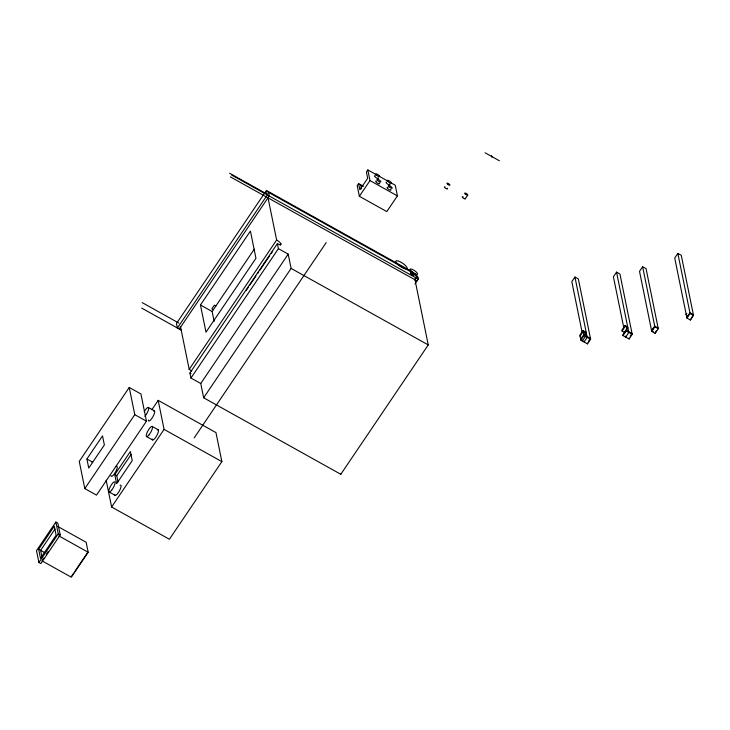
<?xml version="1.0" encoding="UTF-8"?>
<svg xmlns="http://www.w3.org/2000/svg" width="730" height="730" viewBox="0 0 730 730"><rect width="100%" height="100%" fill="white"/><g stroke="black" fill="none" stroke-linecap="round" stroke-linejoin="round"><path stroke-width="1.09" d="M686.109 314.511L686.665 313.517M686.72 313.562L686.2 314.53M690.379 320.023L693.5 315.406L681.273 255.308L677.841 253.392L674.721 258.009L686.948 318.107L690.379 320.023L693.363 314.721L689.932 312.814L688.135 315.634M652.857 328.819L653.313 327.998M653.45 328.199L651.607 330.772L653.313 331.721M129.228 387.447L79.26 461.378L84.799 488.589L96.488 495.113L146.465 421.183L140.927 393.972L129.228 387.447L134.767 414.658L84.799 488.589M266.423 190.448L176.477 323.509L177.39 328.016L267.335 194.946L266.423 190.448L411.674 271.478A6.743 1.953 34.1 0 1 417.843 277.254L418.226 279.125L415.032 283.842M86.906 458.988L102.519 435.883L104.372 444.971L88.75 468.076L86.906 458.988L92.746 462.254M200.449 304.985L250.417 231.063L255.956 258.274L205.988 332.196L200.449 304.985L212.138 311.509L214.136 321.31M55.863 522.041L36.5 550.685L38.9 562.483L40.862 563.569L60.225 534.926L57.825 523.136L55.863 522.041L58.263 533.831L38.9 562.483M38.654 549.288L54.266 526.184L56.119 535.254L40.497 558.359L38.654 549.288L44.53 552.555M54.978 529.113L40.615 550.383L42.048 557.437M43.8 558.048L41.92 560.813L71.312 577.211L88.175 552.263L86.149 542.28L57.734 526.439M46.291 554.353L48.171 551.579M212.138 311.509L254.296 249.149M151.849 409.712L158.173 400.359L215.97 432.598L221.874 461.634L169.406 539.251L111.608 507.003L106.16 480.212M114.774 474.637L130.387 451.532L132.239 460.612L116.617 483.707L114.774 474.637L116.745 475.741L117.977 481.791M116.745 475.741L131.117 454.489M191.744 371.159A4.663 1.351 34.1 0 0 189.189 369.371L276.643 240.006L267.928 197.337M414.786 278.778L428.245 344.916L340.8 474.29L203.652 397.777L200.75 383.505L190.959 378.04L189.928 373.003L277.382 243.637A4.663 1.351 34.1 0 0 280.931 244.002L280.174 245.125M246.165 290.513L248.455 287.127M249.596 285.43L254.177 278.659M254.752 277.811L255.901 276.113M257.617 273.577L258.758 271.879M259.907 270.191L262.198 266.797M262.773 265.948L269.644 255.783M271.359 253.246L272.5 251.549M190.959 378.04L278.404 248.665L277.382 243.637M111.608 507.003L164.077 429.386L158.173 400.359M200.75 383.505L288.195 254.131L278.404 248.665M71.85 575.842L73.721 573.077M74.971 571.225L87.463 552.747M203.652 397.777L291.106 268.412L288.195 254.131M363.476 186.305L358.585 183.577L357.198 185.63L359.37 196.288L386.791 211.59L397.412 195.886L395.249 185.228L390.349 182.491M376.634 174.844L367.82 169.926L366.396 172.025L367.674 178.284L359.863 189.837L358.585 183.577M194.198 437.89L326.21 242.597M359.37 196.288L369.982 180.584L367.82 169.926M465.22 198.815L467.72 195.12M415.133 279.855L416.337 278.075M417.168 278.249L417.843 277.245L415.954 276.195A4.499 1.305 34.1 0 0 411.82 272.336L411.638 271.46M586.208 332.378L582.969 330.58L579.848 335.198L580.861 340.189L587.504 343.894L590.625 339.267L578.352 278.942L574.948 277.044L571.827 281.671L582.184 332.579M630.154 336.229L632.034 333.455L625.948 330.06L622.827 334.687L623.009 335.59L629.096 338.985L632.216 334.367L619.943 274.042L616.54 272.135L613.41 276.761L623.712 327.378M580.031 336.101L583.161 331.484L586.391 333.291L585.141 335.134M580.861 340.189L583.991 335.563L582.969 330.58M588.572 341.138L590.442 338.364L583.799 334.659L580.678 339.277L582.148 340.098L582.33 341.01L585.46 336.384L584.63 332.305M642.637 266.733L639.517 271.35L651.744 331.447L655.148 333.354L658.277 328.728L646.05 268.631L642.637 266.733L654.865 326.83L651.744 331.447M625.008 325.516L621.914 330.097L622.097 331L624.789 332.506L627.891 327.925L625.19 326.42L625.008 325.516L627.7 327.013L626.468 328.847M622.097 331L625.19 326.42M623.009 335.59L626.13 330.973L625.948 330.06M653.478 327.998L654.728 326.146L658.131 328.053M656.261 330.827L655.148 333.354M686.811 317.431L688.627 314.603M686.948 318.107L690.069 313.489L677.841 253.392M485.076 152.789L499.384 160.773M690.069 313.489L693.5 315.406M654.865 326.83L658.277 328.728M378.596 175.939L387.411 180.857M369.982 180.584L397.412 195.886M626.13 330.973L632.216 334.367M583.991 335.563L590.625 339.267M268.485 192.373L416.045 274.699M229.64 173.247L266.368 193.742M231.629 175.027L418.226 279.125M230.379 176.879L417.022 280.913M291.106 268.412L428.245 344.916M215.852 305.989L214.383 305.167L211.892 308.863L213.361 309.684M142.195 302.621L178.923 323.107M141.684 308.096L181.378 330.243M148.29 407.413L154.304 410.771M164.077 429.386L221.874 461.634M134.767 414.658L146.465 421.183M152.114 426.375L158.127 429.733M146.648 436.64L152.661 439.989M109.208 492.029L115.221 495.387M58.263 533.831L60.225 534.926M58.792 535.866L88.175 552.263M616.54 272.135L628.813 332.46L625.683 337.087L625.5 336.174M628.913 338.072L629.096 338.985M574.948 277.044L587.221 337.37L584.1 341.987L583.909 341.083M587.322 342.981L587.504 343.894M491.509 155.636L491.856 157.315M360.656 184.726L361.505 188.906M340.654 473.606L340.8 474.29M268.312 191.497L269.224 196.005L179.279 329.066L179.096 328.162M180.565 326.994L189.189 369.371M180.346 326.611L180.483 327.286M378.231 177.791A2.327 0.675 34.1 0 1 377.483 178.403A2.327 0.675 34.1 0 1 374.855 176.605A2.327 0.675 34.1 0 1 375.247 175.757M379.18 182.892A2.327 0.675 34.1 0 1 378.87 183.832A2.327 0.675 34.1 0 1 376.105 182.053A2.327 0.675 34.1 0 1 376.415 181.122M390.769 189.453A2.327 0.675 34.1 0 1 389.966 190.037A2.327 0.675 34.1 0 1 387.32 188.176A2.327 0.675 34.1 0 1 387.949 187.464M389.583 183.987A2.327 0.675 34.1 0 1 389.373 184.946A2.327 0.675 34.1 0 1 386.69 183.339A2.327 0.675 34.1 0 1 386.526 182.153M92.299 461.716A5.831 1.579 -60.8 0 1 92.007 462.117M120.085 485.24A5.831 1.579 -60.8 0 1 119.3 491.08A5.831 1.579 -60.8 0 1 114.802 494.657M157.279 429.988A5.831 1.579 -60.8 0 1 156.758 435.655A5.831 1.579 -60.8 0 1 152.242 438.995M116.243 466.297A5.831 1.579 -60.8 0 1 115.468 472.137A5.831 1.579 -60.8 0 1 110.96 475.714M144.257 411.638A5.831 1.579 -60.8 0 1 148.701 408.043A5.831 1.579 -60.8 0 1 144.841 416.355M153.455 411.026A5.831 1.579 -60.8 0 1 152.944 416.693A5.831 1.579 -60.8 0 1 148.418 420.033M465.01 198.232A1.788 0.52 34.1 0 1 464.472 198.779A1.788 0.52 34.1 0 1 462.373 197.255A1.788 0.52 34.1 0 1 463.194 196.908M447.152 188.212A1.788 0.52 34.1 0 1 446.906 188.933A1.788 0.52 34.1 0 1 444.78 187.573A1.788 0.52 34.1 0 1 445.026 186.843M276.643 240.006A4.663 1.351 34.1 0 1 280.931 244.002M190.995 373.532A4.663 1.351 34.1 0 1 189.928 373.003M387.876 181.423A2.327 0.675 34.1 0 0 391.189 183.066A2.327 0.675 34.1 0 0 388.825 180.657A2.327 0.675 34.1 0 0 387.876 181.423M388.844 186.625A2.327 0.675 34.1 0 0 392.156 188.267A2.327 0.675 34.1 0 0 389.793 185.867A2.327 0.675 34.1 0 0 388.844 186.625M377.474 180.328A2.327 0.675 34.1 0 0 380.786 181.971A2.327 0.675 34.1 0 0 378.432 179.571A2.327 0.675 34.1 0 0 377.474 180.328M376.306 174.963A2.327 0.675 34.1 0 0 379.618 176.614A2.327 0.675 34.1 0 0 377.255 174.205A2.327 0.675 34.1 0 0 376.306 174.963M111.626 490.222A5.831 1.579 -60.8 0 0 114.811 481.836A5.831 1.579 -60.8 0 0 109.372 488.644A5.831 1.579 -60.8 0 0 111.626 490.222M149.075 434.825A5.831 1.579 -60.8 0 0 152.26 426.439A5.831 1.579 -60.8 0 0 146.812 433.255A5.831 1.579 -60.8 0 0 149.075 434.825M465.147 193.888A1.788 0.52 34.1 0 0 467.693 195.147A1.788 0.52 34.1 0 0 465.877 193.295A1.788 0.52 34.1 0 0 465.147 193.888M447.371 183.969A1.788 0.52 34.1 0 0 449.917 185.228A1.788 0.52 34.1 0 0 448.101 183.385A1.788 0.52 34.1 0 0 447.371 183.969M411.09 273.869A1.788 0.52 34.1 0 0 413.627 275.128A1.788 0.52 34.1 0 0 411.82 273.276A1.788 0.52 34.1 0 0 411.09 273.869M410.88 273.841A2.163 0.63 34.1 0 0 413.946 275.338A2.163 0.63 34.1 0 0 411.711 273.093A2.163 0.63 34.1 0 0 410.88 273.841M411.109 271.186A4.499 1.305 34.1 0 0 417.46 274.279A4.499 1.305 34.1 0 0 412.824 269.616A4.499 1.305 34.1 0 0 411.109 271.186M397.43 264.041A6.743 1.953 34.1 0 0 406.957 268.695A6.743 1.953 34.1 0 0 399.994 261.696A6.743 1.953 34.1 0 0 397.43 264.041"/></g></svg>
